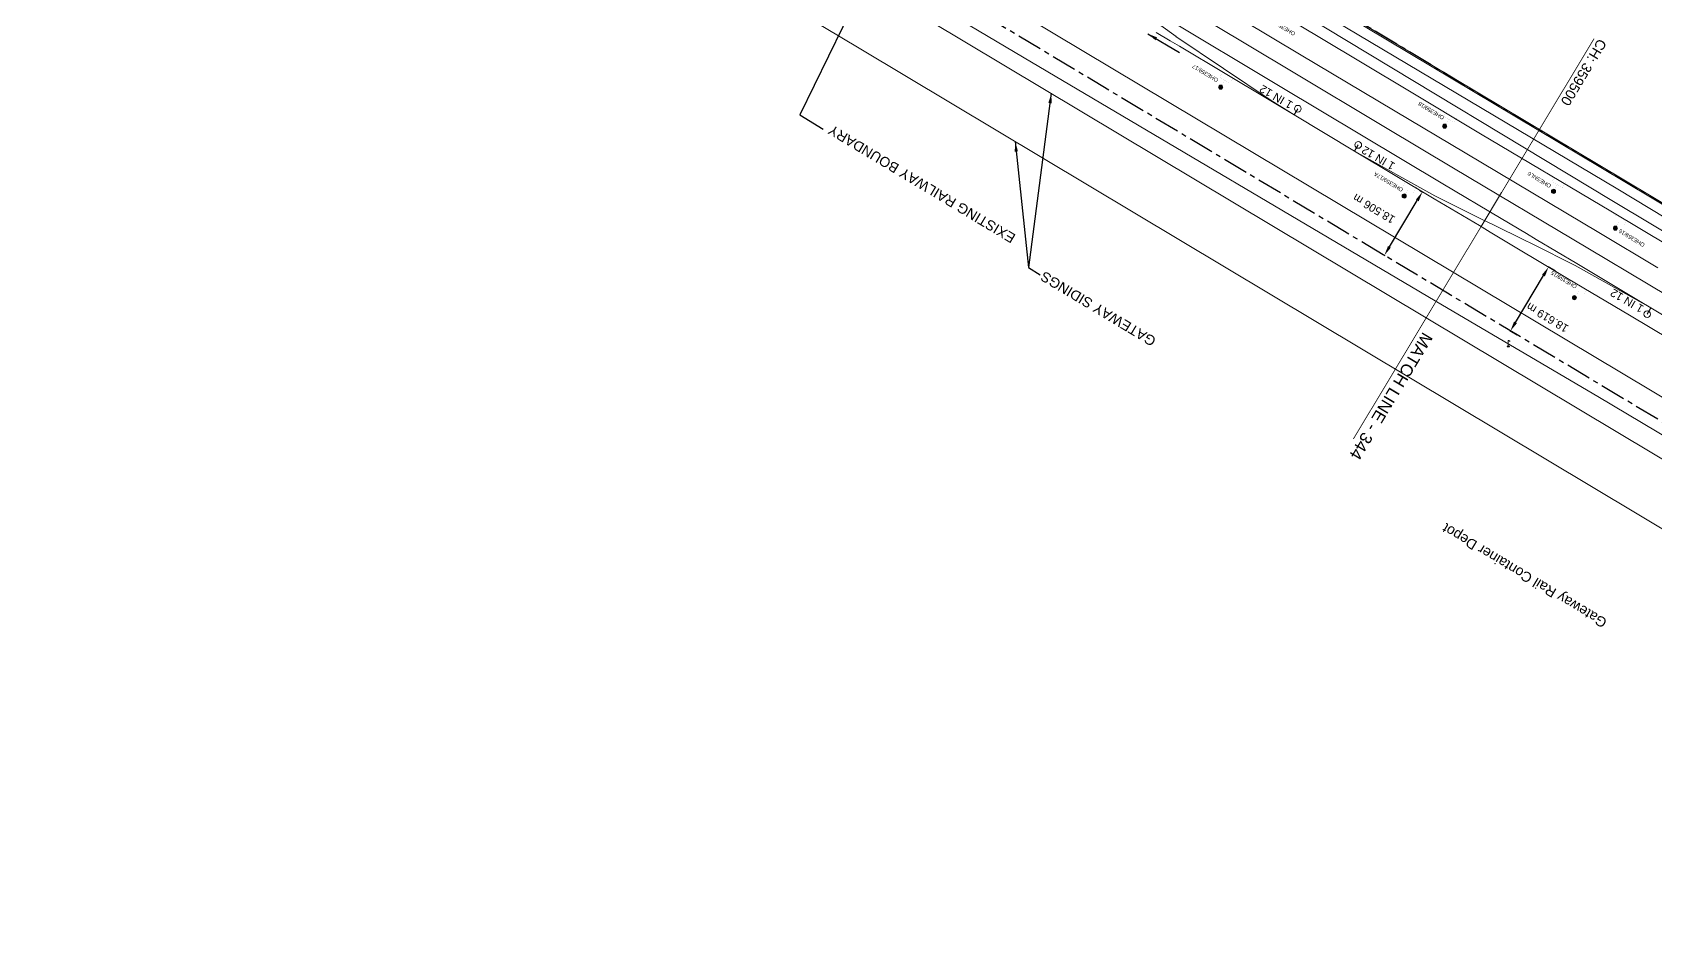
# Model space of a CAD drawing. Header units: metres. Extents: x 593168 to 611286, y 3401475 to 3412398.
# Drawn here: x 594169.1 to 594574.8, y 3411355 to 3411579 of the extents above; entities that cross this region are included whole.
import ezdxf
from ezdxf.enums import TextEntityAlignment as Align

# ---------------------------------------------------------------- set-up
doc = ezdxf.new("R2010")
doc.units = ezdxf.units.M
doc.header["$MEASUREMENT"] = 0
doc.linetypes.add('CENTER', pattern=[2, 1.25, -0.25, 0.25, -0.25])
doc.linetypes.add('PHANTOM2', pattern=[1.25, 0.625, -0.125, 0.125, -0.125, 0.125, -0.125])
doc.layers.get('Defpoints').update_dxf_attribs({"lineweight": 0})
for name, color, linetype, lineweight in [('DFCC BOUNDARY', 6, 'CENTER', 0), ('Exg track', 7, 'Continuous', 0), ('Existing IR Chainage', 7, 'Continuous', 0), ('Existing IR Track', 143, 'Continuous', 0), ('Fence', 251, 'F-LINE', 0), ('IR PROP. DETAILS', 190, 'Continuous', 0), ('Lamp_Post', 251, 'Continuous', 0), ('OHE MAST', 8, 'Continuous', 0), ('OHE MAST TEXT', 8, 'Continuous', 0), ('Side Details', 251, 'Continuous', 0), ('Subroad Edge', 34, 'Continuous', 0), ('Wing Wall', 7, 'Continuous', 0)]:
    doc.layers.add(name, color=color, linetype=linetype, lineweight=lineweight)
doc.layers.add('Existing Railway Boundary', color=7, linetype='CENTER')
doc.layers.add('MATCH LINE', color=7, linetype='Continuous')
doc.styles.get("Standard").update_dxf_attribs({"font": 'arial.ttf'})
doc.styles.add('Style-Arial', font='arial.ttf')
doc.linetypes.add('F-LINE', pattern='A,0.6,["X",Standard,S=0.3,R=0,X=0,Y=-0.15],0.1', length=0.7)
doc.dimstyles.new('ISO-25', dxfattribs={"dimtxt": 2.5, "dimasz": 2.5, "dimexe": 1.25, "dimexo": 0.625, "dimtad": 1, "dimtxsty": 'Standard', "dimcen": 2.5, "dimadec": 0, "dimazin": 0, "dimtfac": 1, "dimtmove": 0, "dimatfit": 3, "dimfxl": 1, "dimarcsym": 0})
doc.dimstyles.get("Standard").update_dxf_attribs({"dimtxt": 0.18, "dimasz": 0.18, "dimexe": 0.18, "dimexo": 0.0625, "dimgap": 0.09, "dimtad": 0, "dimtih": 1, "dimtoh": 1, "dimdec": 4, "dimzin": 0, "dimdsep": 46, "dimtxsty": 'Standard', "dimcen": 0.09, "dimadec": 0, "dimazin": 0, "dimtfac": 1, "dimtdec": 4, "dimtofl": 0, "dimtmove": 0, "dimatfit": 3, "dimfxl": 1, "dimtolj": 1, "dimtzin": 0, "dimarcsym": 0})

# ---------------------------------------------------------------- blocks, each defined once
blk = doc.blocks.new('LP')
for points in [[(0, 0), (0, 1.5)], [(0.25, 1.35), (0.44, 1.35)]]:
    blk.add_lwpolyline(points)
for centre, radius, start, end in [((0.07, 0.99), 0.519, 57.6425, 97.3165), ((0.34, 1.33), 0.094, 11.7012, 168.0476)]:
    blk.add_arc(centre, radius, start, end)
at = {"extrusion": (0, 0, -1)}
blk.add_ellipse((0, 0.01), major_axis=(0.308, 0), ratio=0.400495, dxfattribs=at)
blk.add_ellipse((0.35, 1.36), major_axis=(0.0017, 0.0438), ratio=0.461056, start_param=1.74022, end_param=4.575836)
blk = doc.blocks.new('OHE MAST')
h = blk.add_hatch(color=253)
h.dxf.hatch_style = 1
edge = h.paths.add_edge_path()
edge.add_arc((0, 0), 0.514, 0, 360)
at = {"color": 253, "const_width": 0.01}
for points in [[(-1.03, -1.71), (0, 0)], [(-3.09, -2.23), (-2.32, -0.94), (0.26, -2.49), (-0.52, -3.77)]]:
    blk.add_lwpolyline(points, dxfattribs=at)
at = {"color": 253}
blk.add_circle((0, 0), 0.514, dxfattribs=at)
blk = doc.blocks.new('*D94')
at = {"layer": 'Defpoints', "color": 0, "linetype": 'ByBlock', "ltscale": 5, "transparency": 16777216}
for p in [(594548.09, 3411520.38), (594549.91, 3411519.3), (594540.37, 3411503.31)]:
    blk.add_point(p, dxfattribs=at)
at = {"layer": 'DFCC BOUNDARY', "color": 0, "linetype": 'ByBlock', "lineweight": -2, "ltscale": 5, "transparency": 16777216}
for p, q in [((594539.83, 3411506.54), (594546.81, 3411518.24)), ((594549.8, 3411519.36), (594547.99, 3411520.45)), ((594540.26, 3411503.38), (594538.44, 3411504.46))]:
    blk.add_line(p, q, dxfattribs=at)
at = {"layer": 'DFCC BOUNDARY', "color": 0, "linetype": 'ByBlock', "ltscale": 5, "transparency": 16777216}
for points in [[(594546.45, 3411518.45), (594547.17, 3411518.02), (594548.09, 3411520.38)], [(594539.47, 3411506.76), (594540.19, 3411506.33), (594538.55, 3411504.4)]]:
    blk.add_solid(points, dxfattribs=at)
at = {"layer": 'DFCC BOUNDARY', "color": 0, "linetype": 'ByBlock', "ltscale": 5, "transparency": 16777216, "insert": (594547.8, 3411507.74), "char_height": 2, "attachment_point": 5, "rotation": 149, "style": 'Style-Arial'}
blk.add_mtext('\\A1;18.619 m', dxfattribs=at)
blk = doc.blocks.new('TerminatorOpen_0.5')
at = {"color": 0, "linetype": 'ByBlock', "lineweight": -2}
for q in [(-1, 0.25), (-1, 0), (-1, -0.25)]:
    blk.add_line((0, 0), q, dxfattribs=at)
blk = doc.blocks.new('*D95')
at = {"layer": 'Defpoints', "color": 0, "linetype": 'ByBlock', "ltscale": 5, "transparency": 16777216}
for p in [(594515.68, 3411539.7), (594516.56, 3411539.17), (594506.17, 3411523.83)]:
    blk.add_point(p, dxfattribs=at)
at = {"layer": 'DFCC BOUNDARY', "color": 0, "linetype": 'ByBlock', "lineweight": -2, "ltscale": 5, "transparency": 16777216}
for p, q in [((594508.33, 3411525.45), (594515.27, 3411537.03)), ((594515.79, 3411539.63), (594516.67, 3411539.11)), ((594506.27, 3411523.76), (594507.15, 3411523.24))]:
    blk.add_line(p, q, dxfattribs=at)
at = {"layer": 'DFCC BOUNDARY', "color": 0, "linetype": 'ByBlock', "ltscale": 5, "transparency": 16777216}
for points in [[(594514.92, 3411537.24), (594515.63, 3411536.81), (594516.56, 3411539.17)], [(594507.97, 3411525.66), (594508.68, 3411525.23), (594507.04, 3411523.3)]]:
    blk.add_solid(points, dxfattribs=at)
at = {"layer": 'DFCC BOUNDARY', "color": 0, "linetype": 'ByBlock', "ltscale": 5, "transparency": 16777216, "insert": (594504.44, 3411534.97), "char_height": 2, "attachment_point": 5, "rotation": 149, "style": 'Style-Arial'}
blk.add_mtext('\\A1;18.506 m', dxfattribs=at)

msp = doc.modelspace()

# ---------------------------------------------------------------- linework, layer by layer
at = {"layer": 'Exg track'}
for p, q in [((594484.4798, 3411558.4111), (594485.4045, 3411559.9655)), ((594499.6062, 3411549.3396), (594500.5309, 3411550.894)), ((594573.6749, 3411510.1435), (594572.7502, 3411508.5891))]:
    msp.add_line(p, q, dxfattribs=at)
for centre in [(594485.4045, 3411559.9655), (594500.5309, 3411550.894), (594572.7502, 3411508.5891)]:
    msp.add_circle(centre, 0.8325, dxfattribs=at)
at = {"layer": 'Existing IR Chainage', "color": 7, "linetype": 'Continuous', "lineweight": 13, "flags": 128}
msp.add_lwpolyline([(594536.361, 3411539.043), (594531.209, 3411530.4723)], dxfattribs=at)
at = {"layer": 'Existing IR Track', "flags": 128}
for points in [[(594765.4998, 3411359.2689), (594383.5182, 3411587.9542), (594307.7483, 3411633.2185), (594252.2457, 3411666.4217), (594173.9335, 3411713.5071, -0.05429469), (594133.8798, 3411743.9449), (594126.0393, 3411751.3715)], [(594753.6821, 3411348.8613), (594375.8133, 3411575.0844), (594300.0556, 3411620.3413), (594244.5308, 3411653.5579), (594190.8143, 3411685.8549, -0.07465406), (594137.6223, 3411729.7893)]]:
    msp.add_lwpolyline(points, format="xyb", dxfattribs=at)
for points in [[(594578.5731, 3411525.4629), (594563.6823, 3411534.332), (594531.0934, 3411553.682), (594512.9012, 3411564.5975), (594490.8917, 3411577.8038), (594460.5673, 3411595.9374), (594440.7721, 3411607.7861), (594423.4013, 3411618.1813), (594405.1079, 3411629.0825), (594390.6763, 3411637.6862), (594374.4748, 3411647.963), (594345.7222, 3411665.0587), (594332.625, 3411672.4152), (594320.5362, 3411679.6422), (594309.3474, 3411686.3339), (594292.508, 3411696.2176), (594278.4153, 3411704.4768), (594258.2359, 3411714.0295), (594246.7681, 3411719.458), (594244.053, 3411720.7242), (594241.1369, 3411722.1002), (594222.0623, 3411732.3151)], [(594484.4798, 3411558.4111), (594478.7145, 3411562.0321), (594454.9655, 3411578.014), (594454.9804, 3411578.0033), (594451.1617, 3411580.7497), (594445.4794, 3411584.7582), (594415.1901, 3411604.8896)], [(594575.409, 3411520.1748), (594560.6335, 3411528.9904), (594527.2688, 3411548.9085), (594509.7634, 3411559.3621), (594485.8704, 3411573.6302), (594457.2345, 3411590.7595)], [(594588.8821, 3411506.5762), (594572.9618, 3411516.0885), (594557.9179, 3411525.0771), (594524.3509, 3411545.0964), (594507.3284, 3411555.2917), (594483.4363, 3411569.6011), (594454.5832, 3411586.8164)], [(594586.2924, 3411502.609), (594573.6749, 3411510.1435), (594570.5312, 3411512.0249), (594555.1586, 3411521.2251), (594545.0089, 3411527.2835), (594542.6047, 3411528.7269), (594536.2324, 3411532.5175), (594521.6726, 3411541.1872), (594480.9771, 3411565.5495), (594452.098, 3411582.8049)], [(594583.7813, 3411499.0973), (594568.3129, 3411508.3231), (594552.8452, 3411517.5485), (594533.5112, 3411529.0884), (594530.7892, 3411530.7247), (594519.5081, 3411537.4034), (594499.6062, 3411549.3396), (594484.4798, 3411558.4111), (594478.6308, 3411561.9431), (594455.8376, 3411575.5744), (594453.5172, 3411576.9521), (594450.0239, 3411579.0304)], [(594573.6749, 3411510.1435), (594554.7296, 3411520.7335), (594544.1449, 3411526.0723), (594541.713, 3411527.2678), (594534.4558, 3411530.8576), (594531.3464, 3411532.3556), (594519.6982, 3411538.1654), (594499.6062, 3411549.3396)]]:
    msp.add_lwpolyline(points, dxfattribs=at)
at = {"layer": 'Existing Railway Boundary', "ltscale": 5}
for points in [[(595219.3757, 3411224.4926), (595139.956, 3411236.51), (595055.2514, 3411260.2607), (595055.2471, 3411260.3203), (595019.6301, 3411275.5296), (595019.8343, 3411275.5642), (594996.1386, 3411287.071), (594964.5551, 3411304.37), (594878.4143, 3411354.1285), (594195.4154, 3411765.8048), (594139.4384, 3411820.4266), (594013.2418, 3411902.9335), (593973.1737, 3411931.7423), (593936.2204, 3411951.7466)], [(595669.8324, 3410826.98), (595399.9234, 3410989.4837), (595291.6104, 3411053.682), (595288.8058, 3411055.0412), (595115.987, 3411159.9478), (595049.0891, 3411200.4805), (595006.8535, 3411223.7719), (594961.2843, 3411250.8487), (594295.035, 3411650.4615)]]:
    msp.add_lwpolyline(points, dxfattribs=at)
at = {"layer": 'Fence'}
msp.add_lwpolyline([(594062.5426, 3411783.6608), (594062.7124, 3411797.8773), (594060.6572, 3411800.9724), (594061.9828, 3411803.3192), (594062.0281, 3411803.3785), (594064.9404, 3411807.5957), (594147.1105, 3411754.9731), (594179.1029, 3411735.4852), (594179.0827, 3411735.4836), (594169.574, 3411721.4368), (594204.3393, 3411699.4703), (594251.4831, 3411671.0074), (594319.8463, 3411630.3876), (594367.1251, 3411602.3104), (594416.9809, 3411572.6537), (594521.5876, 3411510.8554), (594560.3841, 3411487.9896), (594648.9329, 3411435.2423), (594711.7619, 3411397.919), (594772.0184, 3411362.6461)], dxfattribs=at)
at = {"layer": 'IR PROP. DETAILS'}
msp.add_lwpolyline([(595035.1496, 3411213.6725), (594403.3227, 3411591.4155), (594400.104, 3411593.3399), (594396.8853, 3411595.2646), (594393.6664, 3411597.1899), (594390.4477, 3411599.1161), (594387.2292, 3411601.0433), (594384.011, 3411602.9718), (594380.7932, 3411604.9017), (594377.5761, 3411606.8333, -0.00150586), (594341.4702, 3411628.673), (594338.2667, 3411630.625), (594335.0631, 3411632.5792), (594331.8607, 3411634.5344), (594328.6593, 3411636.4905), (594325.4586, 3411638.4473), (594322.2587, 3411640.4045), (594319.0593, 3411642.362), (594315.8603, 3411644.3195), (594186.5084, 3411723.4751)], format="xyb", dxfattribs=at)
at = {"layer": 'MATCH LINE', "linetype": 'PHANTOM2', "ltscale": 15, "const_width": 0.2}
msp.add_lwpolyline([(594559.4502, 3411577.4552), (594499.2948, 3411477.38)], dxfattribs=at)
at = {"layer": 'Subroad Edge'}
for points in [[(594743.4914, 3411433.5636, 256.252), (594625.8162, 3411503.3334, 256.1021), (594565.4057, 3411539.8208, 256.0261), (594494.0908, 3411582.2968, 256.191), (594426.3824, 3411623.0386, 256.0981), (594414.3151, 3411630.279, 256.0251), (594392.0459, 3411643.6024, 256.0181), (594332.2068, 3411679.0563, 256.141), (594277.4658, 3411712.2587, 256.196), (594236.9134, 3411736.3523, 256.168), (594204.317, 3411753.9367, 256.188), (594179.417, 3411772.9736, 256.324), (594168.7041, 3411785.0447, 256.251), (594160.2137, 3411800.1846, 256.271), (594124.6682, 3411830.2902, 256.418), (594103.7824, 3411844.1325, 256.5319), (594084.0928, 3411858.7686, 256.8268), (594068.7511, 3411869.013, 256.7349), (594027.3444, 3411891.9881, 256.8348)], [(594741.3132, 3411431.1755, 256.366), (594624.0587, 3411501.0332, 256.14), (594563.9086, 3411537.0264, 256.121), (594492.3074, 3411580.1653, 256.196), (594425.254, 3411620.5933, 256.132), (594413.1004, 3411627.8898, 256.0831), (594390.6829, 3411641.0931, 256.0761), (594330.8517, 3411676.6707, 256.183), (594275.8019, 3411709.961, 256.22), (594235.3906, 3411734.1183, 256.184), (594202.4252, 3411751.0938, 256.409), (594175.6376, 3411770.1478, 256.412), (594165.7046, 3411782.3655, 256.297), (594156.6771, 3411797.4123, 256.159), (594123.5115, 3411827.4402, 256.367), (594101.8387, 3411841.914, 256.5059), (594081.7943, 3411855.4943, 256.9168), (594063.7375, 3411866.4897, 256.8408), (594025.8282, 3411889.3214, 256.7929)]]:
    msp.add_polyline3d(points, dxfattribs=at)
at = {"layer": 'Wing Wall'}
msp.add_polyline3d([(594566.7658, 3411541.9324, 256.6079), (594744.8882, 3411435.4281, 256.4859), (594745.0535, 3411435.6549, 256.5019), (594566.907, 3411542.2043, 256.6069), (594427.6473, 3411625.4311, 256.285), (594393.1334, 3411645.9859, 256.411), (594319.6121, 3411689.8167, 256.9318), (594319.5385, 3411689.5439, 256.9258), (594392.9339, 3411645.7499, 256.42), (594427.4322, 3411625.1571, 256.31), (594566.7658, 3411541.9324, 256.6079)], dxfattribs=at)

# ---------------------------------------------------------------- block references
at = {"layer": 'Lamp_Post', "xscale": 0.9997078269980546, "yscale": 0.9997078269980546, "zscale": 0.9997078269980546}
msp.add_blockref('LP', (594538.0099, 3411500.5251, 259.0602), dxfattribs=at)
at = {"layer": 'OHE MAST', "rotation": 180}
for p in [(594466.1417, 3411565.3499), (594466.1417, 3411565.3499), (594522.1287, 3411555.6029), (594522.1287, 3411555.6029), (594512.007, 3411538.1464), (594512.007, 3411538.1464), (594549.33, 3411539.3054), (594549.33, 3411539.3054), (594564.7995, 3411530.0983), (594564.7995, 3411530.0983), (594554.5509, 3411512.7143), (594554.5509, 3411512.7143)]:
    msp.add_blockref('OHE MAST', p, dxfattribs=at)

# ---------------------------------------------------------------- texts
at = {"layer": 'Exg track'}
for p in [(594484.3743, 3411561.5032, -0.362), (594509.9191, 3411546.2036, -0.3762), (594572.0759, 3411510.542, -0.3762)]:
    msp.add_text('1 IN 12', height=2, rotation=149.797857, dxfattribs=at).set_placement(p)
at = {"layer": 'Existing IR Chainage', "color": 7, "lineweight": 0, "insert": (594552.0606, 3411561.0635), "char_height": 2.5, "attachment_point": 6, "rotation": 238.989615, "line_spacing_factor": 0.60036, "style": 'Style-Arial'}
msp.add_mtext('CH: 359500', dxfattribs=at)
at = {"layer": 'Existing IR Track', "color": 7, "lineweight": -3}
msp.add_text('GATEWAY SIDINGS', height=2.5, rotation=149, dxfattribs=at).set_placement((594450.2204, 3411502.5496))
at = {"layer": 'Existing Railway Boundary', "linetype": 'Continuous', "ltscale": 5}
msp.add_text('EXISTING RAILWAY BOUNDARY', height=2.5, rotation=149, dxfattribs=at).set_placement((594369.0297, 3411556.0314, 613.7163), align=Align.RIGHT)
at = {"layer": 'MATCH LINE', "linetype": 'Continuous'}
msp.add_text('MATCH LINE - 344', height=3, rotation=239.034667, dxfattribs=at).set_placement((594516.7271, 3411504.3213))
at = {"layer": 'OHE MAST TEXT'}
for s, p in [('OHE359/18A', (594484.9038, 3411578.9847, 260.249)), ('OHE359/17', (594465.6478, 3411567.3778, 258.481)), ('OHE359/18', (594522.129, 3411557.992, 258.128)), ('OHE359/17A', (594511.8522, 3411539.9643, 260.152)), ('OHESNL6', (594548.8315, 3411540.9406, 256.656)), ('OHE359/16', (594572.2604, 3411526.1663, 256.694)), ('OHE359/15', (594555.2955, 3411515.7691, 260.13))]:
    msp.add_text(s, height=1, rotation=149, dxfattribs=at).set_placement(p)
at = {"layer": 'Side Details'}
msp.add_text('Gateway Rail Container Depot', height=2.5, rotation=149, dxfattribs=at).set_placement((594562.9393, 3411432.1379, 156.3202))

# ---------------------------------------------------------------- dimensions: what is measured, and where the dimension line sits
at = {"layer": 'DFCC BOUNDARY', "color": 7, "linetype": 'ByBlock', "ltscale": 5}
for base, p1, p2, angle, picture, middle in [((594516.5594, 3411539.1719), (594506.1653, 3411523.8267), (594515.6836, 3411539.6971), 59.046558, '*D95', (594504.4443, 3411534.9654)), ((594548.0934, 3411520.3847), (594540.3684, 3411503.3118), (594549.9112, 3411519.2997), 59.16812, '*D94', (594547.7956, 3411507.7379))]:
    dim = msp.add_linear_dim(base=base, p1=p1, p2=p2, angle=angle, dimstyle='Standard', override={"dimtxt": 2, "dimasz": 2.5, "dimexe": 0.125, "dimexo": 0.125, "dimgap": 0.125, "dimtad": 1, "dimtih": 0, "dimtoh": 0, "dimdec": 3, "dimzin": 11, "dimpost": ' m', "dimtxsty": 'Style-Arial', "dimsah": 1, "dimadec": 4, "dimazin": 3, "dimtmove": 2, "dimatfit": 1, "dimldrblk": 'TerminatorOpen_0.5', "dimfrac": 2, "dimtzin": 11}, dxfattribs=at)
    dim.commit()
    dim.dimension.update_dxf_attribs({"geometry": picture, "text_midpoint": middle, "dimtype": 129, "text_rotation": 149})

# ---------------------------------------------------------------- leaders
at = {"layer": 'Existing IR Track', "color": 7, "lineweight": -3}
for points in [[(594447.9044, 3411578.6947), (594455.8348, 3411574.0072)], [(594423.8052, 3411563.8352), (594418.0955, 3411520.2308), (594421.0546, 3411518.4483)], [(594414.7901, 3411551.7497), (594418.0955, 3411520.2308), (594421.0546, 3411518.4483)]]:
    msp.add_leader(points, dimstyle='ISO-25', override={"dimtxt": 3, "dimasz": 2.5, "dimtad": 0, "dimdec": 3, "dimzin": 2, "dimtdec": 3}, dxfattribs=at)
at = {"layer": 'Existing Railway Boundary', "linetype": 'Continuous', "ltscale": 5}
msp.add_leader([(594380.7341, 3411599.0596), (594360.9168, 3411558.3907), (594366.7818, 3411554.8577)], dimstyle='ISO-25', override={"dimtxt": 3, "dimasz": 2.5, "dimgap": 0.625, "dimtad": 0, "dimdec": 3, "dimzin": 2, "dimtdec": 3}, dxfattribs=at)

doc.saveas('drawing.dxf')
